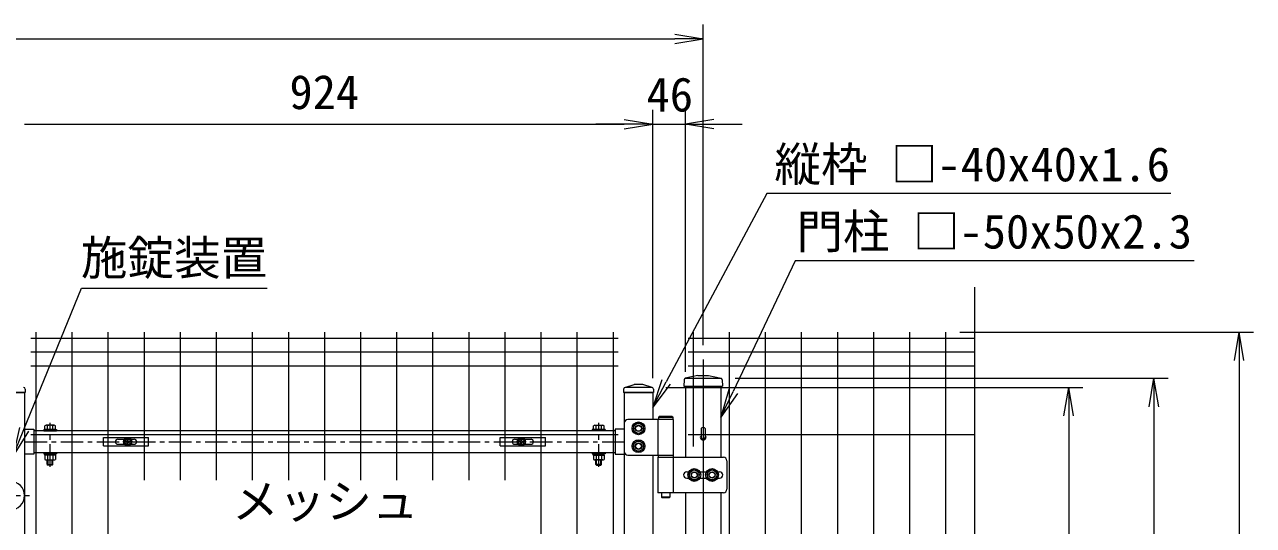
# Model space of a CAD drawing. Units: millimetres, scale not verified. Extents: x -4200 to 4200, y -2970 to 2970.
# Drawn here: x 71 to 1800, y 878 to 1583 of the extents above; entities that cross this region are included whole.
import ezdxf
from ezdxf.enums import TextEntityAlignment as Align

# ---------------------------------------------------------------- set-up
doc = ezdxf.new("R2010")
doc.units = ezdxf.units.MM
doc.header["$LTSCALE"] = 20
doc.linetypes.add('USER1', pattern=[50.8, 31.75, -6.35, 6.35, -6.35])
for name, color, linetype, lineweight in [('0-0_D-STR-TXT', 7, 'Continuous', 9), ('0-1_D-STR1', 1, 'Continuous', 18), ('0-2_D-STR-DIM', 7, 'Continuous', 9), ('0-3_0', 7, 'Continuous', 9), ('0-4_固定金具', 41, 'Continuous', 18), ('0-5_D-STR3', 3, 'Continuous', 13), ('0-6_Defpoints', 6, 'Continuous', 18), ('0-7_D-BMK', 2, 'USER1', 13), ('0-8_D-STR2', 7, 'Continuous', 9)]:
    doc.layers.add(name, color=color, linetype=linetype, lineweight=lineweight)
doc.styles.add('ＭＳ ゴシック', font='')
doc.styles.get('ＭＳ ゴシック').set_extended_font_data('MS Gothic')

# ---------------------------------------------------------------- blocks, each defined once
blk = doc.blocks.new('_Open')
at = {"layer": '0-3_0'}
blk.add_line((-20, 3.33), (0, 0), dxfattribs=at)
blk.add_lwpolyline([(-20, -3.33), (0, 0), (-20, 0)], dxfattribs=at)
blk = doc.blocks.new('U60')
at = {"layer": '0-1_D-STR1'}
for p, q in [((19700, 18392), (19700, 18300)), ((36540, 18392), (36540, 18300)), ((36573.8, 18437.9), (36840, 18520)), ((37332, 18440), (36588, 18440)), ((37080, 18520), (36840, 18520)), ((37346.2, 18437.9), (37080, 18520)), ((37380, 18392), (37380, 18300)), ((19700, 18300), (18860, 18300)), ((18880, 18300), (19680, 18300)), ((19680, 18300), (19680, 600)), ((37380, 18300), (36540, 18300)), ((36560, 18300), (36560, 600)), ((36560, 18300), (37360, 18300)), ((37360, 18300), (37360, 17540)), ((19680, 17264), (19940, 17264)), ((19940, 17264), (19940, 16566)), ((36300, 17225), (19940, 17225)), ((36560, 17264), (36300, 17264)), ((36300, 16605), (19940, 16605)), ((19940, 16566), (19680, 16566)), ((37360, 16540), (37360, 5310))]:
    blk.add_line(p, q, dxfattribs=at)
blk.add_lwpolyline([(36300, 17264), (36300, 16566), (36560, 16566)], dxfattribs=at)
for centre, start, end in [((19652, 18392), 0, 90), ((36588, 18392), 90, 180), ((37332, 18392), 0, 90)]:
    blk.add_arc(centre, 48, start, end, dxfattribs=at)
at = {"layer": '0-5_D-STR3'}
for p, q in [((20250, 17257), (20250, 17366)), ((20512.5, 17377.1), (20287.5, 17377.1)), ((20325, 17257), (20325, 17366)), ((20475, 17257), (20475, 17366)), ((20550, 17257), (20550, 17366)), ((35689.9, 17257), (35689.9, 17366)), ((35727.4, 17377.1), (35952.5, 17377.1)), ((35765, 17257), (35765, 17366)), ((35915, 17257), (35915, 17366)), ((35990, 17257), (35990, 17366)), ((36560, 17440), (36560, 16640)), ((37940, 17540), (36660, 17540)), ((37508, 17540), (37508, 16540)), ((37544, 17620), (37524, 17600)), ((37924, 17540), (37524, 17540)), ((37904, 17620), (37544, 17620)), ((37904, 17620), (37924, 17600)), ((37924, 17600), (37924, 17540)), ((37940, 17540), (37940, 16540)), ((20220, 17257), (20220, 17225)), ((20220, 17257), (20580, 17257)), ((20220, 17225), (20580, 17225)), ((20550, 17257), (20250, 17257)), ((20580, 17257), (20580, 17225)), ((35660, 17257), (35660, 17225)), ((36020, 17257), (35660, 17257)), ((36020, 17225), (35660, 17225)), ((35689.9, 17257), (35990, 17257)), ((36020, 17257), (36020, 17225)), ((20220, 16605), (20220, 16573)), ((20220, 16605), (20580, 16605)), ((20580, 16605), (20580, 16573)), ((35660, 16605), (35660, 16573)), ((36020, 16605), (35660, 16605)), ((36020, 16605), (36020, 16573)), ((20220, 16573), (20580, 16573)), ((20250, 16533), (20250, 16414)), ((20287.5, 16403), (20512.5, 16403)), ((20320, 16277), (20320, 16403)), ((20320, 16277), (20340, 16257)), ((20320, 16277), (20480, 16277)), ((20325, 16533), (20325, 16414)), ((20340, 16257), (20340, 16403)), ((20460, 16257), (20340, 16257)), ((20407.5, 16533), (20384.4, 16573)), ((20421.4, 16533), (20398.3, 16573)), ((20460, 16257), (20460, 16403)), ((20460, 16257), (20480, 16277)), ((20475, 16533), (20475, 16414)), ((20480, 16277), (20480, 16403)), ((20550, 16533), (20550, 16414)), ((36020, 16573), (35660, 16573)), ((35689.9, 16533), (35689.9, 16414)), ((35952.5, 16403), (35727.4, 16403)), ((35760, 16277), (35760, 16403)), ((35780, 16257), (35760, 16277)), ((35920, 16277), (35760, 16277)), ((35765, 16533), (35765, 16414)), ((35780, 16257), (35780, 16403)), ((35780, 16257), (35900, 16257)), ((35818.6, 16533), (35841.7, 16573)), ((35832.5, 16533), (35855.6, 16573)), ((35900, 16257), (35900, 16403)), ((35920, 16277), (35900, 16257)), ((35915, 16533), (35915, 16414)), ((35920, 16277), (35920, 16403)), ((35990, 16533), (35990, 16414)), ((36660, 16540), (37940, 16540)), ((37508, 16480), (39348, 16480)), ((37508, 16480), (37508, 15480)), ((37514, 16540), (37514, 16480)), ((37514, 16540), (37934, 16540)), ((37514, 16480), (37934, 16480)), ((37934, 16540), (37934, 16480)), ((37940, 16480), (37940, 15480)), ((39448, 16380), (39448, 15580)), ((38230, 15980), (38230.2, 15980)), ((38320, 16070), (38374.1, 16070)), ((38685.9, 16070), (38874.1, 16070)), ((39185.9, 16070), (39240, 16070)), ((39330, 15980), (39330.2, 15980)), ((38320, 15890), (38374.1, 15890)), ((38685.9, 15890), (38874.1, 15890)), ((39185.9, 15890), (39240, 15890)), ((39348, 15480), (37508, 15480)), ((37604, 15480), (37604, 15360)), ((37624, 15340), (37604, 15360)), ((37844, 15360), (37604, 15360)), ((37824, 15340), (37624, 15340)), ((37824, 15340), (37844, 15360)), ((37844, 15480), (37844, 15360))]:
    blk.add_line(p, q, dxfattribs=at)
for points in [[(36960, 17452), (36819.7, 17371), (36819.7, 17209), (36960, 17128), (37100.3, 17209), (37100.3, 17371)], [(36960, 16952), (36819.7, 16871), (36819.7, 16709), (36960, 16628), (37100.3, 16709), (37100.3, 16871)], [(38530, 16142), (38389.7, 16061), (38389.7, 15899), (38530, 15818), (38670.3, 15899), (38670.3, 16061)], [(39030, 16142), (38889.7, 16061), (38889.7, 15899), (39030, 15818), (39170.3, 15899), (39170.3, 16061)]]:
    blk.add_lwpolyline(points, close=True, dxfattribs=at)
for points in [[(37924, 17600), (37524, 17600), (37524, 17540)], [(20554, 16533), (20246, 16533), (20246, 16573)], [(20554, 16533), (20554, 16573), (20246, 16573)], [(35686, 16533), (35994, 16533), (35994, 16573)], [(35686, 16533), (35686, 16573), (35994, 16573)]]:
    blk.add_lwpolyline(points, dxfattribs=at)
for centre, radius in [((36960, 17290), 180), ((36960, 17290), 140.7), ((36960, 17290), 90), ((36960, 17290), 80), ((36960, 16790), 180), ((36960, 16790), 140.7), ((36960, 16790), 90), ((36960, 16790), 80), ((38530, 15980), 180), ((38530, 15980), 140.7), ((38530, 15980), 90), ((38530, 15980), 80), ((39030, 15980), 180), ((39030, 15980), 140.7), ((39030, 15980), 90), ((39030, 15980), 80)]:
    blk.add_circle(centre, radius, dxfattribs=at)
for centre, radius, start, end in [((20287.5, 17308), 69.1, 57.13278, 122.86722), ((20400, 17117.2), 259.8, 73.22135, 106.77865), ((20512.5, 17308), 69.1, 57.13278, 122.86722), ((35727.4, 17308), 69.1, 57.13278, 122.86722), ((35840, 17117.2), 259.8, 73.22135, 106.77865), ((35952.5, 17308), 69.1, 57.13278, 122.86722), ((36660, 17440), 100, 90, 180), ((36660, 16640), 100, 180, 270), ((20287.5, 16472.1), 69.1, 237.13278, 302.86722), ((20400, 16662.8), 259.8, 253.22135, 286.77865), ((20512.5, 16472.1), 69.1, 237.13278, 302.86722), ((35727.4, 16472.1), 69.1, 237.13278, 302.86722), ((35840, 16662.8), 259.8, 253.22135, 286.77865), ((35952.5, 16472.1), 69.1, 237.13278, 302.86722), ((39348, 16380), 100, 0, 90), ((38320, 15980), 90, 90, 180), ((38320, 15980), 90, 180, 270), ((39240, 15980), 90, 0, 90), ((39240, 15980), 90, 270, 0), ((19280, 15400), 400, 270, 89.99983), ((39348, 15580), 100, 270, 0)]:
    blk.add_arc(centre, radius, start, end, dxfattribs=at)
at = {"layer": '0-6_Defpoints'}
for centre in [(22580, 16915), (33660, 16915)]:
    blk.add_circle(centre, 80, dxfattribs=at)
at = {"layer": '0-7_D-BMK'}
for p, q in [((20400, 16208), (20400, 17449.8)), ((35840, 16208), (35840, 17449.8)), ((19680, 16915), (36560, 16915)), ((17655.7, 15400), (19816.8, 15400))]:
    blk.add_line(p, q, dxfattribs=at)
blk = doc.blocks.new('A$C1aa64d16')
at = {"layer": '0-5_D-STR3'}
for p, q in [((-679.7, 120), (590.3, 120)), ((-679.7, -120), (-679.7, 120)), ((-274.7, 70), (-91.2, 70)), ((-37.1, 8.4), (-63, 7.9)), ((-63, 7.9), (-63, -7.9)), ((-7.9, 63), (-8.4, 37.1)), ((-7.9, 63), (7.9, 63)), ((7.9, 63), (8.4, 37.1)), ((37.1, 8.4), (63, 7.9)), ((63, 7.9), (63, -7.9)), ((91.2, 70), (185.3, 70)), ((-274.7, -70), (-91.2, -70)), ((-37.1, -8.4), (-63, -7.9)), ((-7.9, -63), (-8.4, -37.1)), ((37.1, -8.4), (63, -7.9)), ((91.2, -70), (185.3, -70))]:
    blk.add_line(p, q, dxfattribs=at)
for points in [[(-679.7, -120), (590.3, -120), (590.3, 120)], [(-7.9, -63), (7.9, -63), (8.4, -37.1)]]:
    blk.add_lwpolyline(points, dxfattribs=at)
for radius in [115, 105]:
    blk.add_circle((0, 0), radius, dxfattribs=at)
for centre, radius, start, end in [((-274.7, 0), 70, 90, 270), ((-38.1, 38.1), 29.8, 270, 0), ((38.1, 38.1), 29.8, 180, 270), ((185.3, 0), 70, 270, 90), ((-38.1, -38.1), 29.8, 0, 90), ((38.1, -38.1), 29.8, 90, 180)]:
    blk.add_arc(centre, radius, start, end, dxfattribs=at)
blk = doc.blocks.new('A$Cf29bf4b8')
at = {"layer": '0-5_D-STR3'}
for p, q in [((-590.3, 120), (679.7, 120)), ((-590.3, -120), (-590.3, 120)), ((-185.3, 70), (-91.2, 70)), ((-37.1, 8.4), (-63, 7.9)), ((-63, 7.9), (-63, -7.9)), ((-7.9, 63), (-8.4, 37.1)), ((-7.9, 63), (7.9, 63)), ((7.9, 63), (8.4, 37.1)), ((37.1, 8.4), (63, 7.9)), ((63, 7.9), (63, -7.9)), ((91.2, 70), (274.7, 70)), ((-185.3, -70), (-91.2, -70)), ((-37.1, -8.4), (-63, -7.9)), ((-7.9, -63), (-8.4, -37.1)), ((37.1, -8.4), (63, -7.9)), ((91.2, -70), (274.7, -70))]:
    blk.add_line(p, q, dxfattribs=at)
for points in [[(-590.3, -120), (679.7, -120), (679.7, 120)], [(-7.9, -63), (7.9, -63), (8.4, -37.1)]]:
    blk.add_lwpolyline(points, dxfattribs=at)
for radius in [115, 105]:
    blk.add_circle((0, 0), radius, dxfattribs=at)
for centre, radius, start, end in [((-185.3, 0), 70, 90, 270), ((-38.1, 38.1), 29.8, 270, 0), ((38.1, 38.1), 29.8, 180, 270), ((274.7, 0), 70, 270, 90), ((-38.1, -38.1), 29.8, 0, 90), ((38.1, -38.1), 29.8, 90, 180)]:
    blk.add_arc(centre, radius, start, end, dxfattribs=at)
blk = doc.blocks.new('MLeader1')
at = {"layer": '0-0_D-STR-TXT'}
blk.add_line((76.03, 1010.81), (54.76, 976.28), dxfattribs=at)
for points in [[(69.85, 1013.32), (150.73, 1211.8), (398.02, 1211.8), (412.34, 1211.8)], [(63.68, 1015.84), (54.76, 976.28), (69.85, 1013.32)]]:
    blk.add_lwpolyline(points, dxfattribs=at)

msp = doc.modelspace()

# ---------------------------------------------------------------- linework, layer by layer
at = {"layer": '0-0_D-STR-TXT'}
for points in [[(1683.66, 1345.07), (1115.53, 1345.07), (973.62, 1080.04)], [(1716.9, 1250.56), (1155.38, 1250.56), (1067.91, 1066.6)]]:
    msp.add_lwpolyline(points, dxfattribs=at)
at = {"layer": '0-1_D-STR1'}
for p, q in [((998.89, 1083.28), (998.73, 1074.28)), ((998.73, 1074.28), (1052.73, 1074.28)), ((1018.23, 1089.28), (1000.44, 1085.19)), ((1000.73, 1074.28), (1000.73, 974.28)), ((1000.82, 1085.28), (1050.65, 1085.28)), ((1018.23, 1089.28), (1033.23, 1089.28)), ((1033.23, 1089.28), (1051.02, 1085.19)), ((1050.73, 1074.28), (1050.73, 974.28)), ((1052.58, 1083.28), (1052.73, 1074.28)), ((1000.73, 924.28), (1000.73, 362.78)), ((1050.73, 924.28), (1050.73, 362.78))]:
    msp.add_line(p, q, dxfattribs=at)
for centre, radius, start, end in [((1000.89, 1083.24), 2, 102.93782, 179), ((1050.58, 1083.24), 2, 1, 77.06218), ((1025.73, 1002.28), 4, 162.5424, 17.4576)]:
    msp.add_arc(centre, radius, start, end, dxfattribs=at)
at = {"layer": '0-2_D-STR-DIM'}
for p, q in [((1025.73, 1131.78), (1025.73, 1582.65)), ((-934.27, 1562.65), (985.73, 1562.65)), ((954.73, 1085.28), (954.73, 1462.65)), ((954.73, 1085.28), (954.73, 1462.65)), ((1000.73, 1094.28), (1000.73, 1462.65)), ((70.73, 1442.65), (110.73, 1442.65)), ((70.73, 1442.65), (914.73, 1442.65)), ((914.73, 1442.65), (874.73, 1442.65)), ((954.73, 1442.65), (1000.73, 1442.65)), ((1040.73, 1442.65), (1080.73, 1442.65)), ((1386.92, 1150.28), (1800.12, 1150.28)), ((1780.12, 1110.28), (1780.12, 190.28)), ((973.33, 1072.28), (1560.12, 1072.28)), ((1070.65, 1085.28), (1680.12, 1085.28)), ((1660.12, 1045.28), (1660.12, 190.28)), ((1540.12, 1032.28), (1540.12, 220.28))]:
    msp.add_line(p, q, dxfattribs=at)
at = {"layer": '0-4_固定金具'}
msp.add_line((1025.73, 1111.78), (1025.73, 1039.32), dxfattribs=at)
at = {"layer": '0-5_D-STR3'}
for p, q in [((1023.13, 1014.45), (1023.13, 1002.28)), ((1028.33, 1014.45), (1028.33, 1002.28))]:
    msp.add_line(p, q, dxfattribs=at)
msp.add_arc((1025.73, 1002.28), 2.6, 180, 0, dxfattribs=at)
msp.add_ellipse((1025.73, 1014.44), major_axis=(-2.6, 0), ratio=0.649974, start_param=3.1415927, end_param=6.2831853, dxfattribs=at)
at = {"layer": '0-7_D-BMK'}
msp.add_line((1025.73, 1109.27), (1025.73, 244.28), dxfattribs=at)
at = {"layer": '0-8_D-STR2'}
for p, q in [((1408.11, 656.43), (1408.11, 1213.28)), ((79.57, 1141.85), (905.89, 1141.85)), ((86.57, 1150.28), (86.57, 180.28)), ((137.34, 1150.28), (137.34, 180.28)), ((188.11, 1150.28), (188.11, 180.28)), ((238.88, 1150.28), (238.88, 941.85)), ((289.65, 1150.28), (289.65, 941.85)), ((340.42, 1150.28), (340.42, 941.85)), ((391.19, 1150.28), (391.19, 941.85)), ((441.96, 1150.28), (441.96, 941.85)), ((492.73, 1150.28), (492.73, 941.85)), ((543.5, 1150.28), (543.5, 941.85)), ((594.27, 1150.28), (594.27, 941.85)), ((645.04, 1150.28), (645.04, 941.85)), ((695.81, 1150.28), (695.81, 941.85)), ((746.58, 1150.28), (746.58, 941.85)), ((797.35, 1150.28), (797.35, 180.28)), ((848.12, 1150.28), (848.12, 180.28)), ((898.89, 1150.28), (898.89, 180.28)), ((1004.53, 1141.85), (1408.11, 1141.85)), ((1011.53, 1150.28), (1011.53, 989.48)), ((1062.3, 1150.28), (1062.3, 180.28)), ((1113.07, 1150.28), (1113.07, 180.28)), ((1163.84, 1150.28), (1163.84, 180.28)), ((1214.61, 1150.28), (1214.61, 180.28)), ((1265.38, 1150.28), (1265.38, 180.28)), ((1316.15, 1150.28), (1316.15, 180.28)), ((1366.92, 1150.28), (1366.92, 180.28)), ((79.57, 1122.28), (905.89, 1122.28)), ((1004.53, 1122.28), (1408.11, 1122.28)), ((79.57, 1102.71), (905.89, 1102.71)), ((1004.53, 1102.71), (1408.11, 1102.71)), ((79.57, 1006.28), (905.89, 1006.28)), ((1004.53, 1006.28), (1408.11, 1006.28))]:
    msp.add_line(p, q, dxfattribs=at)

# ---------------------------------------------------------------- block references
at = {"layer": '0-0_D-STR-TXT'}
msp.add_blockref('MLeader1', (0, 0), dxfattribs=at)
at = {"layer": '0-0_D-STR-TXT', "xscale": 2, "yscale": 2}
for p, rotation in [((954.74, 1044.78), 241.83213), ((1050.73, 1030.47), 244.57071)]:
    msp.add_blockref('_Open', p, dxfattribs=dict(at, rotation=rotation))
at = {"layer": '0-2_D-STR-DIM'}
for name, p, xscale, yscale in [('_Open', (1025.73, 1562.65), 2, 2), ('_Open', (954.73, 1442.65), 2, 2), ('_Open', (954.73, 1442.65), 2, 2), ('U60', (-913.27, 150.28), 0.05, 0.05), ('A$C1aa64d16', (215.73, 996.03), 0.05, 0.05), ('A$Cf29bf4b8', (769.73, 996.03), 0.05, 0.05)]:
    msp.add_blockref(name, p, dxfattribs=dict(at, xscale=xscale, yscale=yscale))
at = {"layer": '0-2_D-STR-DIM', "xscale": 2, "yscale": 2}
for p, rotation in [((1000.73, 1442.65), 180), ((1780.12, 1150.28), 90), ((1540.12, 1072.28), 90), ((1660.12, 1085.28), 90)]:
    msp.add_blockref('_Open', p, dxfattribs=dict(at, rotation=rotation))

# ---------------------------------------------------------------- texts
at = {"layer": '0-0_D-STR-TXT', "style": 'ＭＳ ゴシック'}
for s, p in [('縦枠 □-40x40x1.6', (1126.02, 1347.77)), ('門柱 □-50x50x2.3', (1156.99, 1253.25)), ('施錠装置', (149.92, 1216.18)), ('メッシュ', (362.78, 873.85))]:
    msp.add_text(s, height=48.09, dxfattribs=at).set_placement(p, align=Align.BOTTOM_LEFT)
at = {"layer": '0-2_D-STR-DIM', "style": 'ＭＳ ゴシック'}
for s, p in [('924', (443.48, 1449.4)), ('46', (946.01, 1445.97))]:
    msp.add_text(s, height=48.09, dxfattribs=at).set_placement(p, align=Align.BOTTOM_LEFT)

doc.saveas('drawing.dxf')
